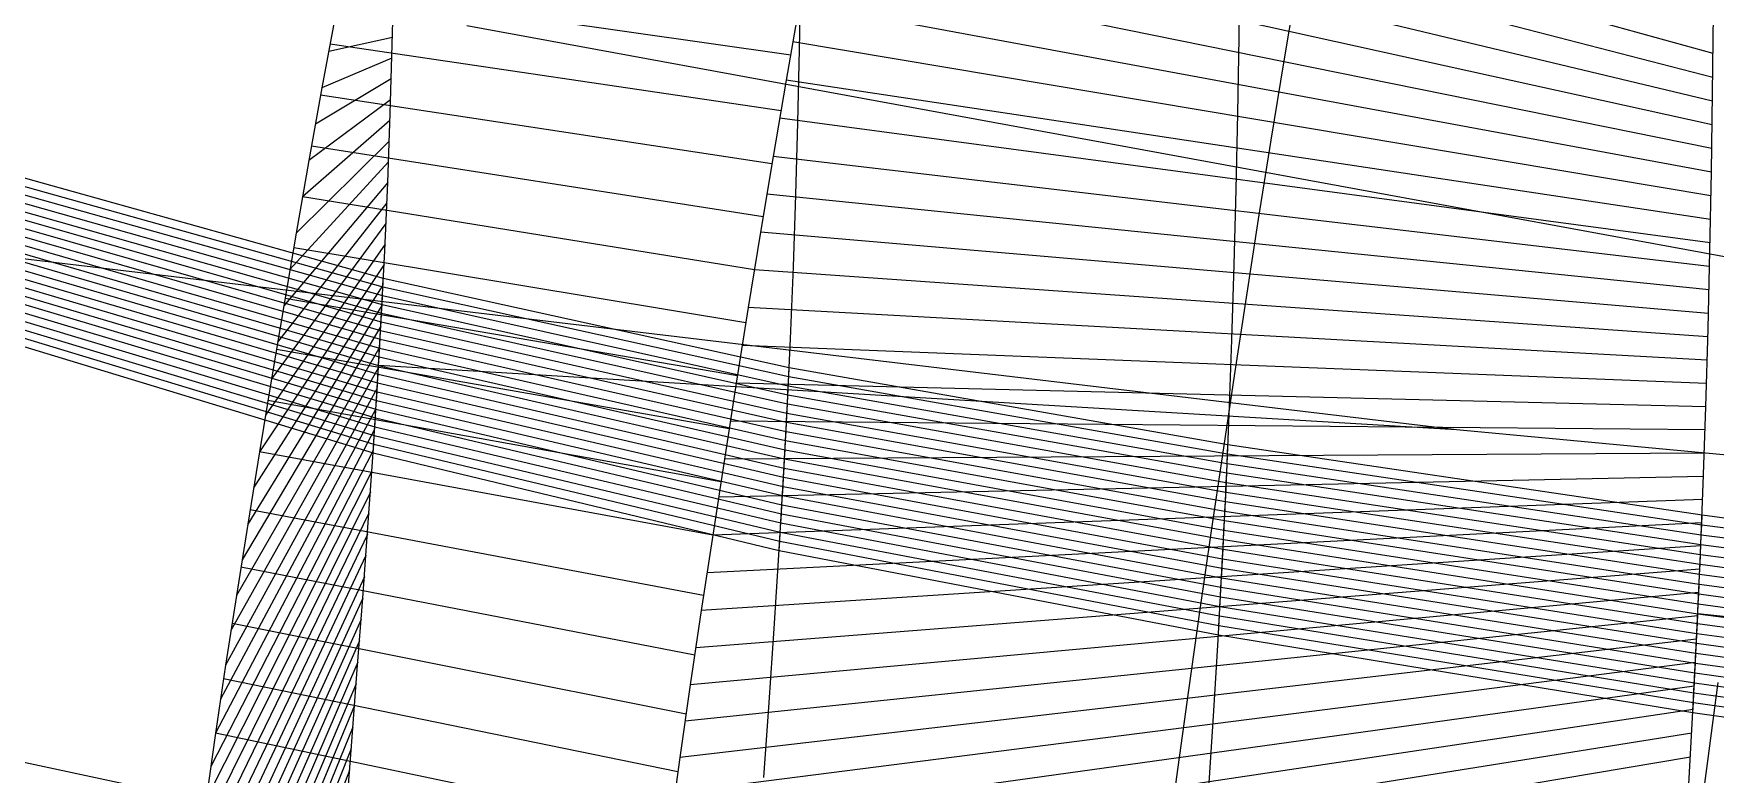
# Model space of a CAD drawing. Extents: x -427 to 427, y 0 to 209.
# Drawn here: x -360.8 to -303.1, y 92.5 to 117.9 of the extents above; entities that cross this region are included whole.
import ezdxf

# ---------------------------------------------------------------- set-up
doc = ezdxf.new("R2010")
doc.units = 0

msp = doc.modelspace()

# ---------------------------------------------------------------- linework, layer by layer
at = {"layer": 'default', "color": 1, "linetype": 'CONTINUOUS'}
for p, q in [((-303.195, 117.186, 109.341), (-333.343, 125.558, 105.065)), ((-303.204, 116.37, 109.39), (-333.582, 124.218, 104.881)), ((-303.214, 115.555, 109.437), (-333.819, 122.885, 104.699)), ((-303.226, 114.742, 109.481), (-334.056, 121.552, 104.518)), ((-303.238, 113.93, 109.525), (-334.289, 120.227, 104.34)), ((-303.25, 113.118, 109.569), (-334.523, 118.903, 104.161)), ((-303.266, 112.309, 109.609), (-334.752, 117.588, 103.988)), ((-303.281, 111.501, 109.649), (-334.981, 116.273, 103.814)), ((-303.296, 110.692, 109.688), (-335.205, 114.968, 103.646)), ((-303.314, 109.887, 109.725), (-335.428, 113.663, 103.478)), ((-303.333, 109.082, 109.76), (-335.646, 112.365, 103.317)), ((-303.352, 108.278, 109.795), (-335.863, 111.067, 103.156)), ((-303.372, 107.475, 109.828), (-336.075, 109.771, 103.001)), ((-303.394, 106.675, 109.857), (-336.286, 108.475, 102.847)), ((-303.417, 105.876, 109.887), (-336.493, 107.178, 102.699)), ((-303.439, 105.076, 109.916), (-336.699, 105.88, 102.551)), ((-303.466, 104.279, 109.94), (-336.902, 104.579, 102.408)), ((-303.493, 103.483, 109.963), (-337.104, 103.277, 102.264)), ((-303.52, 102.686, 109.987), (-337.304, 101.974, 102.125)), ((-303.551, 101.89, 110.006), (-337.503, 100.671, 101.985)), ((-303.582, 101.094, 110.024), (-337.699, 99.376, 101.849)), ((-303.614, 100.298, 110.041), (-337.895, 98.08, 101.714)), ((-303.647, 99.5, 110.056), (-338.085, 96.806, 101.583)), ((-303.684, 98.701, 110.067), (-338.275, 95.531, 101.453)), ((-303.721, 97.902, 110.078), (-338.455, 94.286, 101.332)), ((-303.758, 97.102, 110.089), (-338.635, 93.041, 101.211)), ((-303.799, 96.297, 110.095), (-338.802, 91.828, 101.103)), ((-303.84, 95.491, 110.101), (-338.97, 90.615, 100.994)), ((-303.881, 94.685, 110.106), (-339.123, 89.432, 100.901)), ((-303.925, 93.874, 110.109), (-339.276, 88.25, 100.808)), ((-303.971, 93.06, 110.11), (-339.413, 87.095, 100.731))]:
    msp.add_line(p, q, dxfattribs=at)
at = {"layer": 'default', "color": 3, "linetype": 'CONTINUOUS'}
for p, q in [((-319.451, 117.742, 122.056), (-319.418, 120.368, 121.902)), ((-348.494, 117.504, 148.895), (-348.434, 119.889, 148.775)), ((-334.528, 117.327, 135.273), (-334.482, 119.839, 135.136)), ((-303.21, 115.826, 109.422), (-303.18, 118.546, 109.261)), ((-227.818, 96.447, 361.488), (-345.938, 118.136, 255.765)), ((-319.495, 115.128, 122.198), (-319.451, 117.742, 122.056)), ((-348.567, 115.131, 149.002), (-348.494, 117.504, 148.895)), ((-334.586, 114.827, 135.398), (-334.528, 117.327, 135.273)), ((-303.25, 113.118, 109.569), (-303.21, 115.826, 109.422)), ((-348.653, 112.771, 149.096), (-348.567, 115.131, 149.002)), ((-334.655, 112.341, 135.509), (-334.586, 114.827, 135.398)), ((-319.549, 112.527, 122.325), (-319.495, 115.128, 122.198)), ((-303.301, 110.423, 109.702), (-303.25, 113.118, 109.569)), ((-348.754, 110.421, 149.175), (-348.653, 112.771, 149.096)), ((-319.616, 109.94, 122.438), (-319.549, 112.527, 122.325)), ((-334.739, 109.868, 135.604), (-334.655, 112.341, 135.509)), ((-348.873, 108.073, 149.238), (-348.754, 110.421, 149.175)), ((-303.364, 107.742, 109.818), (-303.301, 110.423, 109.702)), ((-334.837, 107.406, 135.683), (-334.739, 109.868, 135.604)), ((-319.695, 107.367, 122.534), (-319.616, 109.94, 122.438)), ((-349.009, 105.715, 149.285), (-348.873, 108.073, 149.238)), ((-334.952, 104.945, 135.744), (-334.837, 107.406, 135.683)), ((-319.79, 104.805, 122.612), (-319.695, 107.367, 122.534)), ((-303.439, 105.076, 109.916), (-303.364, 107.742, 109.818)), ((-349.161, 103.339, 149.318), (-349.009, 105.715, 149.285)), ((-303.529, 102.421, 109.995), (-303.439, 105.076, 109.916)), ((-335.085, 102.475, 135.788), (-334.952, 104.945, 135.744)), ((-319.9, 102.244, 122.67), (-319.79, 104.805, 122.612)), ((-227.818, 96.447, 361.488), (-311.991, 104.28, 225.645)), ((-349.328, 100.939, 149.34), (-349.161, 103.339, 149.318)), ((-335.233, 99.984, 135.816), (-335.085, 102.475, 135.788)), ((-320.028, 99.673, 122.709), (-319.9, 102.244, 122.67)), ((-303.635, 99.767, 110.052), (-303.529, 102.421, 109.995)), ((-349.507, 98.513, 149.352), (-349.328, 100.939, 149.34)), ((-335.396, 97.469, 135.831), (-335.233, 99.984, 135.816)), ((-320.171, 97.081, 122.731), (-320.028, 99.673, 122.709)), ((-303.758, 97.102, 110.089), (-303.635, 99.767, 110.052)), ((-349.694, 96.063, 149.359), (-349.507, 98.513, 149.352)), ((-335.571, 94.926, 135.836), (-335.396, 97.469, 135.831)), ((-320.328, 94.463, 122.739), (-320.171, 97.081, 122.731)), ((-303.895, 94.417, 110.108), (-303.758, 97.102, 110.089)), ((-349.884, 93.593, 149.364), (-349.694, 96.063, 149.359)), ((-335.754, 92.358, 135.835), (-335.571, 94.926, 135.836)), ((-320.497, 91.817, 122.735), (-320.328, 94.463, 122.739)), ((-304.046, 91.703, 110.111), (-303.895, 94.417, 110.108)), ((-350.074, 91.119, 149.369), (-349.884, 93.593, 149.364))]:
    msp.add_line(p, q, dxfattribs=at)
at = {"layer": 'default', "color": 5, "linetype": 'CONTINUOUS'}
for p, q in [((-317.459, 119.69, 90.534), (-317.912, 116.943, 90.144)), ((-334.523, 118.903, 104.161), (-334.981, 116.273, 103.814)), ((-350.445, 118.515, 118.535), (-350.907, 116.008, 118.238)), ((-348.488, 117.742, 148.883), (-350.676, 117.262, 118.387)), ((-348.509, 117.029, 148.916), (-350.907, 116.008, 118.238)), ((-317.912, 116.943, 90.144), (-318.357, 114.216, 89.765)), ((-350.907, 116.008, 118.238), (-351.355, 113.516, 117.953)), ((-348.53, 116.317, 148.949), (-351.131, 114.762, 118.095)), ((-334.981, 116.273, 103.814), (-335.428, 113.663, 103.478)), ((-348.552, 115.605, 148.981), (-351.355, 113.516, 117.953)), ((-348.575, 114.895, 149.012), (-351.573, 112.272, 117.816)), ((-318.357, 114.216, 89.765), (-318.792, 111.509, 89.398)), ((-348.601, 114.187, 149.04), (-351.791, 111.028, 117.68)), ((-335.428, 113.663, 103.478), (-335.863, 111.067, 103.156)), ((-348.627, 113.479, 149.068), (-352.004, 109.782, 117.549)), ((-351.355, 113.516, 117.953), (-351.791, 111.028, 117.68)), ((-348.653, 112.771, 149.096), (-352.217, 108.536, 117.419)), ((-348.683, 112.066, 149.12), (-352.426, 107.286, 117.292)), ((-348.714, 111.361, 149.143), (-352.635, 106.036, 117.166)), ((-318.792, 111.509, 89.398), (-319.214, 108.817, 89.045)), ((-351.791, 111.028, 117.68), (-352.217, 108.536, 117.419)), ((-335.863, 111.067, 103.156), (-336.286, 108.475, 102.847)), ((-311.991, 104.28, 225.645), (-361.736, 110.212, 163.019)), ((-348.744, 110.656, 149.167), (-352.841, 104.785, 117.043)), ((-348.778, 109.952, 149.187), (-353.046, 103.533, 116.92)), ((-348.814, 109.247, 149.206), (-353.249, 102.29, 116.801)), ((-348.849, 108.543, 149.225), (-353.451, 101.046, 116.681)), ((-352.217, 108.536, 117.419), (-352.635, 106.036, 117.166)), ((-336.286, 108.475, 102.847), (-336.699, 105.88, 102.551)), ((-319.214, 108.817, 89.045), (-319.624, 106.13, 88.708)), ((-348.887, 107.837, 149.242), (-353.646, 99.821, 116.567)), ((-348.927, 107.13, 149.257), (-353.842, 98.597, 116.452)), ((-348.968, 106.423, 149.271), (-354.028, 97.402, 116.346)), ((-311.991, 104.28, 225.645), (-348.964, 106.488, 149.269)), ((-349.009, 105.715, 149.285), (-354.214, 96.206, 116.24)), ((-352.635, 106.036, 117.166), (-353.046, 103.533, 116.92)), ((-336.699, 105.88, 102.551), (-337.104, 103.277, 102.264)), ((-319.624, 106.13, 88.708), (-320.025, 103.439, 88.384)), ((-349.055, 105.003, 149.295), (-354.387, 95.041, 116.145)), ((-349.101, 104.29, 149.305), (-354.56, 93.876, 116.05)), ((-349.146, 103.577, 149.315), (-354.718, 92.74, 115.969)), ((-353.046, 103.533, 116.92), (-353.451, 101.046, 116.681)), ((-337.104, 103.277, 102.264), (-337.503, 100.671, 101.985)), ((-320.025, 103.439, 88.384), (-320.418, 100.739, 88.07)), ((-349.195, 102.859, 149.322), (-354.875, 91.605, 115.888)), ((-349.245, 102.139, 149.329), (-355.017, 90.495, 115.822)), ((-349.697, 90.433, 255.488), (-404.302, 102.075, 217.838)), ((-349.295, 101.419, 149.335), (-355.158, 89.386, 115.756)), ((-353.451, 101.046, 116.681), (-353.842, 98.597, 116.452)), ((-349.346, 100.696, 149.341), (-355.282, 88.3, 115.706)), ((-337.503, 100.671, 101.985), (-337.895, 98.08, 101.714)), ((-320.418, 100.739, 88.07), (-320.805, 98.038, 87.764)), ((-349.4, 99.969, 149.345), (-355.406, 87.214, 115.656)), ((-349.453, 99.241, 149.349), (-355.513, 86.149, 115.624)), ((-349.507, 98.513, 149.352), (-355.619, 85.084, 115.591)), ((-353.842, 98.597, 116.452), (-354.214, 96.206, 116.24)), ((-337.895, 98.08, 101.714), (-338.275, 95.531, 101.453)), ((-349.563, 97.778, 149.354), (-355.707, 84.039, 115.576)), ((-320.805, 98.038, 87.764), (-321.185, 95.351, 87.466)), ((-254.12, 92.573, 164.308), (-303.717, 97.976, 110.077)), ((-349.619, 97.043, 149.356), (-355.795, 82.993, 115.561)), ((-349.675, 96.308, 149.358), (-355.865, 81.965, 115.564)), ((-354.214, 96.206, 116.24), (-354.56, 93.876, 116.05)), ((-349.732, 95.569, 149.36), (-355.934, 80.938, 115.567)), ((-338.275, 95.531, 101.453), (-338.635, 93.041, 101.211)), ((-321.185, 95.351, 87.466), (-321.553, 92.708, 87.18)), ((-303.034, 95.612, 74.098), (-303.4, 92.837, 73.775)), ((-349.789, 94.828, 149.361), (-355.985, 79.927, 115.589)), ((-349.846, 94.087, 149.363), (-356.035, 78.916, 115.611)), ((-354.56, 93.876, 116.05), (-354.875, 91.605, 115.888)), ((-349.903, 93.346, 149.364), (-356.067, 77.922, 115.651)), ((-338.635, 93.041, 101.211), (-338.97, 90.615, 100.994)), ((-349.96, 92.603, 149.366), (-356.098, 76.927, 115.692)), ((-321.553, 92.708, 87.18), (-321.903, 90.126, 86.915)), ((-303.4, 92.837, 73.775), (-303.755, 90.107, 73.466))]:
    msp.add_line(p, q, dxfattribs=at)
at = {"layer": 'default', "color": 30, "linetype": 'CONTINUOUS'}
for p, q in [((-334.831, 117.134, 103.928), (-350.291, 119.341, 118.636)), ((-335.16, 115.229, 103.68), (-350.63, 117.512, 118.416)), ((-335.472, 113.403, 103.446), (-350.951, 115.759, 118.209)), ((-335.776, 111.586, 103.22), (-351.265, 114.014, 118.01)), ((-336.075, 109.771, 103.001), (-351.573, 112.272, 117.816)), ((-336.369, 107.956, 102.788), (-351.876, 110.529, 117.628)), ((-336.658, 106.14, 102.581), (-352.174, 108.785, 117.445)), ((-336.942, 104.318, 102.379), (-352.468, 107.036, 117.267)), ((-337.224, 102.495, 102.181), (-352.758, 105.285, 117.092)), ((-337.503, 100.671, 101.985), (-353.046, 103.533, 116.92)), ((-337.817, 98.598, 101.768), (-353.37, 101.543, 116.729)), ((-338.123, 96.551, 101.557), (-353.686, 99.577, 116.544)), ((-338.419, 94.535, 101.356), (-353.991, 97.641, 116.367)), ((-338.702, 92.556, 101.168), (-354.283, 95.74, 116.202)), ((-338.97, 90.615, 100.994), (-354.56, 93.876, 116.05))]:
    msp.add_line(p, q, dxfattribs=at)
at = {"layer": 'default', "color": 2, "linetype": 'CONTINUOUS'}
for p, q in [((-361.601, 112.48, 162.964), (-348.832, 108.886, 149.216)), ((-361.585, 112.764, 162.956), (-348.817, 109.186, 149.208)), ((-361.57, 113.047, 162.947), (-348.802, 109.486, 149.2)), ((-361.632, 111.913, 162.98), (-348.862, 108.286, 149.232)), ((-361.616, 112.197, 162.972), (-348.847, 108.586, 149.224)), ((-361.665, 111.346, 162.994), (-348.895, 107.687, 149.245)), ((-361.648, 111.629, 162.987), (-348.878, 107.987, 149.239)), ((-361.701, 110.779, 163.006), (-348.93, 107.088, 149.257)), ((-361.683, 111.062, 163), (-348.913, 107.387, 149.251)), ((-361.736, 110.212, 163.019), (-348.964, 106.488, 149.269)), ((-361.718, 110.496, 163.012), (-348.947, 106.788, 149.263)), ((-361.771, 109.645, 163.031), (-348.999, 105.889, 149.281)), ((-361.753, 109.929, 163.025), (-348.982, 106.189, 149.275)), ((-361.809, 109.078, 163.042), (-349.036, 105.29, 149.291)), ((-361.789, 109.362, 163.037), (-349.017, 105.589, 149.287)), ((-348.832, 108.886, 149.216), (-348.817, 109.186, 149.208)), ((-348.817, 109.186, 149.208), (-348.802, 109.486, 149.2)), ((-348.817, 109.186, 149.208), (-334.898, 106.111, 135.715)), ((-348.817, 109.186, 149.208), (-348.802, 109.186, 149.2)), ((-348.802, 109.486, 149.2), (-334.883, 106.426, 135.707)), ((-361.848, 108.511, 163.051), (-349.075, 104.691, 149.299)), ((-361.828, 108.795, 163.046), (-349.056, 104.99, 149.295)), ((-348.862, 108.286, 149.232), (-348.847, 108.586, 149.224)), ((-348.847, 108.586, 149.224), (-348.832, 108.886, 149.216)), ((-348.847, 108.586, 149.224), (-334.927, 105.483, 135.731)), ((-348.847, 108.586, 149.224), (-348.832, 108.586, 149.216)), ((-348.832, 108.886, 149.216), (-334.912, 105.797, 135.723)), ((-348.832, 108.886, 149.216), (-348.817, 108.886, 149.208)), ((-361.887, 107.945, 163.06), (-349.113, 104.091, 149.308)), ((-361.867, 108.228, 163.056), (-349.094, 104.391, 149.303)), ((-348.895, 107.687, 149.245), (-348.878, 107.987, 149.239)), ((-348.878, 107.987, 149.239), (-348.862, 108.286, 149.232)), ((-348.878, 107.987, 149.239), (-334.957, 104.855, 135.746)), ((-348.878, 107.987, 149.239), (-348.862, 107.987, 149.232)), ((-348.862, 108.286, 149.232), (-334.942, 105.169, 135.738)), ((-348.862, 108.286, 149.232), (-348.847, 108.286, 149.224)), ((-361.926, 107.378, 163.07), (-349.152, 103.492, 149.316)), ((-361.906, 107.661, 163.065), (-349.132, 103.792, 149.312)), ((-348.93, 107.088, 149.257), (-348.913, 107.387, 149.251)), ((-348.913, 107.387, 149.251), (-348.895, 107.687, 149.245)), ((-348.913, 107.387, 149.251), (-334.991, 104.227, 135.757)), ((-348.913, 107.387, 149.251), (-348.895, 107.387, 149.245)), ((-348.895, 107.687, 149.245), (-334.974, 104.541, 135.751)), ((-348.895, 107.687, 149.245), (-348.878, 107.687, 149.239)), ((-348.964, 106.488, 149.269), (-348.947, 106.788, 149.263)), ((-348.947, 106.788, 149.263), (-348.93, 107.088, 149.257)), ((-348.947, 106.788, 149.263), (-335.024, 103.599, 135.768)), ((-348.947, 106.788, 149.263), (-348.93, 106.788, 149.257)), ((-348.93, 107.088, 149.257), (-335.008, 103.913, 135.762)), ((-348.93, 107.088, 149.257), (-348.913, 107.088, 149.251)), ((-348.999, 105.889, 149.281), (-348.982, 106.189, 149.275)), ((-348.982, 106.189, 149.275), (-348.964, 106.488, 149.269)), ((-348.982, 106.189, 149.275), (-335.058, 102.971, 135.779)), ((-348.982, 106.189, 149.275), (-348.964, 106.189, 149.269)), ((-348.964, 106.488, 149.269), (-335.041, 103.285, 135.773)), ((-348.964, 106.488, 149.269), (-348.947, 106.488, 149.263)), ((-334.898, 106.111, 135.715), (-334.883, 106.426, 135.707)), ((-334.883, 106.426, 135.707), (-319.834, 103.784, 122.635)), ((-349.036, 105.29, 149.291), (-349.017, 105.589, 149.287)), ((-349.017, 105.589, 149.287), (-348.999, 105.889, 149.281)), ((-349.017, 105.589, 149.287), (-335.093, 102.342, 135.789)), ((-349.017, 105.589, 149.287), (-348.999, 105.589, 149.281)), ((-348.999, 105.889, 149.281), (-335.075, 102.656, 135.785)), ((-348.999, 105.889, 149.281), (-348.982, 105.889, 149.275)), ((-334.927, 105.483, 135.731), (-334.912, 105.797, 135.723)), ((-334.912, 105.797, 135.723), (-334.898, 106.111, 135.715)), ((-334.912, 105.797, 135.723), (-319.862, 103.131, 122.65)), ((-334.912, 105.797, 135.723), (-334.898, 105.797, 135.715)), ((-334.898, 106.111, 135.715), (-319.848, 103.458, 122.642)), ((-334.898, 106.111, 135.715), (-334.883, 106.111, 135.707)), ((-349.075, 104.691, 149.299), (-349.056, 104.99, 149.295)), ((-349.056, 104.99, 149.295), (-349.036, 105.29, 149.291)), ((-349.056, 104.99, 149.295), (-335.13, 101.715, 135.796)), ((-349.056, 104.99, 149.295), (-349.036, 104.99, 149.291)), ((-349.036, 105.29, 149.291), (-335.111, 102.028, 135.793)), ((-349.036, 105.29, 149.291), (-349.017, 105.29, 149.287)), ((-334.957, 104.855, 135.746), (-334.942, 105.169, 135.738)), ((-334.942, 105.169, 135.738), (-334.927, 105.483, 135.731)), ((-334.942, 105.169, 135.738), (-319.89, 102.477, 122.664)), ((-334.942, 105.169, 135.738), (-334.927, 105.169, 135.731)), ((-334.927, 105.483, 135.731), (-319.876, 102.804, 122.657)), ((-334.927, 105.483, 135.731), (-334.912, 105.483, 135.723)), ((-349.094, 104.391, 149.303), (-349.075, 104.691, 149.299)), ((-349.075, 104.691, 149.299), (-335.149, 101.401, 135.8)), ((-349.075, 104.691, 149.299), (-349.056, 104.691, 149.295)), ((-334.991, 104.227, 135.757), (-334.974, 104.541, 135.751)), ((-334.974, 104.541, 135.751), (-334.957, 104.855, 135.746)), ((-334.974, 104.541, 135.751), (-319.921, 101.823, 122.676)), ((-334.974, 104.541, 135.751), (-334.957, 104.541, 135.746)), ((-334.957, 104.855, 135.746), (-319.905, 102.15, 122.671)), ((-334.957, 104.855, 135.746), (-334.942, 104.855, 135.738)), ((-349.132, 103.792, 149.312), (-349.113, 104.091, 149.308)), ((-349.113, 104.091, 149.308), (-349.094, 104.391, 149.303)), ((-349.113, 104.091, 149.308), (-335.186, 100.773, 135.807)), ((-349.113, 104.091, 149.308), (-349.094, 104.091, 149.303)), ((-349.094, 104.391, 149.303), (-335.168, 101.087, 135.804)), ((-349.094, 104.391, 149.303), (-349.075, 104.391, 149.299)), ((-335.024, 103.599, 135.768), (-335.008, 103.913, 135.762)), ((-335.008, 103.913, 135.762), (-334.991, 104.227, 135.757)), ((-335.008, 103.913, 135.762), (-319.954, 101.169, 122.686)), ((-335.008, 103.913, 135.762), (-334.991, 103.913, 135.757)), ((-334.991, 104.227, 135.757), (-319.937, 101.496, 122.681)), ((-334.991, 104.227, 135.757), (-334.974, 104.227, 135.751)), ((-349.152, 103.492, 149.316), (-349.132, 103.792, 149.312)), ((-349.152, 103.492, 149.316), (-335.224, 100.145, 135.814)), ((-349.152, 103.492, 149.316), (-349.132, 103.492, 149.312)), ((-349.132, 103.792, 149.312), (-335.205, 100.459, 135.811)), ((-349.132, 103.792, 149.312), (-349.113, 103.792, 149.308)), ((-335.058, 102.971, 135.779), (-335.041, 103.285, 135.773)), ((-335.041, 103.285, 135.773), (-335.024, 103.599, 135.768)), ((-335.041, 103.285, 135.773), (-319.986, 100.516, 122.696)), ((-335.041, 103.285, 135.773), (-335.024, 103.285, 135.768)), ((-335.024, 103.599, 135.768), (-319.97, 100.842, 122.691)), ((-335.024, 103.599, 135.768), (-335.008, 103.599, 135.762)), ((-319.862, 103.131, 122.65), (-319.848, 103.458, 122.642)), ((-319.848, 103.458, 122.642), (-319.834, 103.784, 122.635)), ((-319.848, 103.458, 122.642), (-303.585, 101.025, 110.025)), ((-319.848, 103.458, 122.642), (-319.834, 103.458, 122.635)), ((-319.834, 103.784, 122.635), (-303.572, 101.363, 110.018)), ((-335.075, 102.656, 135.785), (-335.058, 102.971, 135.779)), ((-335.058, 102.971, 135.779), (-320.002, 100.189, 122.701)), ((-335.058, 102.971, 135.779), (-335.041, 102.971, 135.773)), ((-319.89, 102.477, 122.664), (-319.876, 102.804, 122.657)), ((-319.876, 102.804, 122.657), (-319.862, 103.131, 122.65)), ((-319.876, 102.804, 122.657), (-303.612, 100.347, 110.04)), ((-319.876, 102.804, 122.657), (-319.862, 102.804, 122.65)), ((-319.862, 103.131, 122.65), (-303.599, 100.686, 110.032)), ((-319.862, 103.131, 122.65), (-319.848, 103.131, 122.642)), ((-335.111, 102.028, 135.793), (-335.093, 102.342, 135.789)), ((-335.093, 102.342, 135.789), (-335.075, 102.656, 135.785)), ((-335.093, 102.342, 135.789), (-320.036, 99.535, 122.71)), ((-335.093, 102.342, 135.789), (-335.075, 102.342, 135.785)), ((-335.075, 102.656, 135.785), (-320.019, 99.862, 122.706)), ((-335.075, 102.656, 135.785), (-335.058, 102.656, 135.779)), ((-319.921, 101.823, 122.676), (-319.905, 102.15, 122.671)), ((-319.905, 102.15, 122.671), (-319.89, 102.477, 122.664)), ((-319.905, 102.15, 122.671), (-303.64, 99.67, 110.054)), ((-319.905, 102.15, 122.671), (-319.89, 102.15, 122.664)), ((-319.89, 102.477, 122.664), (-303.626, 100.008, 110.047)), ((-319.89, 102.477, 122.664), (-319.876, 102.477, 122.657)), ((-335.149, 101.401, 135.8), (-335.13, 101.715, 135.796)), ((-335.13, 101.715, 135.796), (-335.111, 102.028, 135.793)), ((-335.13, 101.715, 135.796), (-320.072, 98.882, 122.716)), ((-335.13, 101.715, 135.796), (-335.111, 101.715, 135.793)), ((-335.111, 102.028, 135.793), (-320.054, 99.208, 122.713)), ((-335.111, 102.028, 135.793), (-335.093, 102.028, 135.789)), ((-319.937, 101.496, 122.681), (-319.921, 101.823, 122.676)), ((-319.921, 101.823, 122.676), (-303.655, 99.331, 110.058)), ((-319.921, 101.823, 122.676), (-319.905, 101.823, 122.671)), ((-335.186, 100.773, 135.807), (-335.168, 101.087, 135.804)), ((-335.168, 101.087, 135.804), (-335.149, 101.401, 135.8)), ((-335.168, 101.087, 135.804), (-320.108, 98.228, 122.721)), ((-335.168, 101.087, 135.804), (-335.149, 101.087, 135.8)), ((-335.149, 101.401, 135.8), (-320.09, 98.555, 122.718)), ((-335.149, 101.401, 135.8), (-335.13, 101.401, 135.796)), ((-319.97, 100.842, 122.691), (-319.954, 101.169, 122.686)), ((-319.954, 101.169, 122.686), (-319.937, 101.496, 122.681)), ((-319.954, 101.169, 122.686), (-303.686, 98.653, 110.068)), ((-319.954, 101.169, 122.686), (-319.937, 101.169, 122.681)), ((-319.937, 101.496, 122.681), (-303.671, 98.992, 110.063)), ((-319.937, 101.496, 122.681), (-319.921, 101.496, 122.676)), ((-303.599, 100.686, 110.032), (-303.585, 101.025, 110.025)), ((-303.585, 101.025, 110.025), (-303.572, 101.363, 110.018)), ((-303.585, 101.025, 110.025), (-286.357, 98.792, 97.876)), ((-303.585, 101.025, 110.025), (-303.572, 101.025, 110.018)), ((-303.572, 101.363, 110.018), (-286.344, 99.142, 97.869)), ((-335.224, 100.145, 135.814), (-335.205, 100.459, 135.811)), ((-335.205, 100.459, 135.811), (-335.186, 100.773, 135.807)), ((-335.205, 100.459, 135.811), (-320.144, 97.574, 122.727)), ((-335.205, 100.459, 135.811), (-335.186, 100.459, 135.807)), ((-335.186, 100.773, 135.807), (-320.126, 97.901, 122.724)), ((-335.186, 100.773, 135.807), (-335.168, 100.773, 135.804)), ((-320.002, 100.189, 122.701), (-319.986, 100.516, 122.696)), ((-319.986, 100.516, 122.696), (-319.97, 100.842, 122.691)), ((-319.986, 100.516, 122.696), (-303.717, 97.976, 110.077)), ((-319.986, 100.516, 122.696), (-319.97, 100.516, 122.691)), ((-319.97, 100.842, 122.691), (-303.702, 98.315, 110.073)), ((-319.97, 100.842, 122.691), (-319.954, 100.842, 122.686)), ((-303.612, 100.347, 110.04), (-303.599, 100.686, 110.032)), ((-303.599, 100.686, 110.032), (-286.37, 98.442, 97.883)), ((-303.599, 100.686, 110.032), (-303.585, 100.686, 110.025)), ((-335.224, 100.145, 135.814), (-320.162, 97.248, 122.729)), ((-335.224, 100.145, 135.814), (-335.205, 100.145, 135.811)), ((-320.036, 99.535, 122.71), (-320.019, 99.862, 122.706)), ((-320.019, 99.862, 122.706), (-320.002, 100.189, 122.701)), ((-320.019, 99.862, 122.706), (-303.749, 97.299, 110.087)), ((-320.019, 99.862, 122.706), (-320.002, 99.862, 122.701)), ((-320.002, 100.189, 122.701), (-303.733, 97.637, 110.082)), ((-320.002, 100.189, 122.701), (-319.986, 100.189, 122.696)), ((-303.64, 99.67, 110.054), (-303.626, 100.008, 110.047)), ((-303.626, 100.008, 110.047), (-303.612, 100.347, 110.04)), ((-303.626, 100.008, 110.047), (-286.396, 97.743, 97.898)), ((-303.626, 100.008, 110.047), (-303.612, 100.008, 110.04)), ((-303.612, 100.347, 110.04), (-286.383, 98.092, 97.891)), ((-303.612, 100.347, 110.04), (-303.599, 100.347, 110.032)), ((-320.054, 99.208, 122.713), (-320.036, 99.535, 122.71)), ((-320.036, 99.535, 122.71), (-303.765, 96.96, 110.09)), ((-320.036, 99.535, 122.71), (-320.019, 99.535, 122.706)), ((-303.671, 98.992, 110.063), (-303.655, 99.331, 110.058)), ((-303.655, 99.331, 110.058), (-303.64, 99.67, 110.054)), ((-303.655, 99.331, 110.058), (-286.424, 97.043, 97.909)), ((-303.655, 99.331, 110.058), (-303.64, 99.331, 110.054)), ((-303.64, 99.67, 110.054), (-286.409, 97.393, 97.905)), ((-303.64, 99.67, 110.054), (-303.626, 99.67, 110.047)), ((-320.09, 98.555, 122.718), (-320.072, 98.882, 122.716)), ((-320.072, 98.882, 122.716), (-320.054, 99.208, 122.713)), ((-320.072, 98.882, 122.716), (-303.8, 96.283, 110.095)), ((-320.072, 98.882, 122.716), (-320.054, 98.882, 122.713)), ((-320.054, 99.208, 122.713), (-303.782, 96.621, 110.093)), ((-320.054, 99.208, 122.713), (-320.036, 99.208, 122.71)), ((-303.702, 98.315, 110.073), (-303.686, 98.653, 110.068)), ((-303.686, 98.653, 110.068), (-303.671, 98.992, 110.063)), ((-303.686, 98.653, 110.068), (-286.453, 96.344, 97.918)), ((-303.686, 98.653, 110.068), (-303.671, 98.653, 110.063)), ((-303.671, 98.992, 110.063), (-286.439, 96.693, 97.914)), ((-303.671, 98.992, 110.063), (-303.655, 98.992, 110.058)), ((-320.126, 97.901, 122.724), (-320.108, 98.228, 122.721)), ((-320.108, 98.228, 122.721), (-320.09, 98.555, 122.718)), ((-320.108, 98.228, 122.721), (-303.834, 95.605, 110.1)), ((-320.108, 98.228, 122.721), (-320.09, 98.228, 122.718)), ((-320.09, 98.555, 122.718), (-303.817, 95.944, 110.097)), ((-320.09, 98.555, 122.718), (-320.072, 98.555, 122.716)), ((-303.717, 97.976, 110.077), (-303.702, 98.315, 110.073)), ((-303.702, 98.315, 110.073), (-286.468, 95.994, 97.923)), ((-303.702, 98.315, 110.073), (-303.686, 98.315, 110.068)), ((-320.162, 97.248, 122.729), (-320.144, 97.574, 122.727)), ((-320.144, 97.574, 122.727), (-320.126, 97.901, 122.724)), ((-320.144, 97.574, 122.727), (-303.869, 94.928, 110.104)), ((-320.144, 97.574, 122.727), (-320.126, 97.574, 122.724)), ((-320.126, 97.901, 122.724), (-303.852, 95.267, 110.102)), ((-320.126, 97.901, 122.724), (-320.108, 97.901, 122.721)), ((-303.749, 97.299, 110.087), (-303.733, 97.637, 110.082)), ((-303.733, 97.637, 110.082), (-303.717, 97.976, 110.077)), ((-303.733, 97.637, 110.082), (-286.498, 95.295, 97.932)), ((-303.733, 97.637, 110.082), (-303.717, 97.637, 110.077)), ((-303.717, 97.976, 110.077), (-286.483, 95.644, 97.927)), ((-303.717, 97.976, 110.077), (-303.702, 97.976, 110.073)), ((-320.162, 97.248, 122.729), (-303.886, 94.589, 110.107)), ((-320.162, 97.248, 122.729), (-320.144, 97.248, 122.727)), ((-303.782, 96.621, 110.093), (-303.765, 96.96, 110.09)), ((-303.765, 96.96, 110.09), (-303.749, 97.299, 110.087)), ((-303.765, 96.96, 110.09), (-286.528, 94.595, 97.94)), ((-303.765, 96.96, 110.09), (-303.749, 96.96, 110.087)), ((-303.749, 97.299, 110.087), (-286.513, 94.945, 97.936)), ((-303.749, 97.299, 110.087), (-303.733, 97.299, 110.082)), ((-303.8, 96.283, 110.095), (-303.782, 96.621, 110.093)), ((-303.782, 96.621, 110.093), (-286.545, 94.245, 97.941)), ((-303.782, 96.621, 110.093), (-303.765, 96.621, 110.09)), ((-303.834, 95.605, 110.1), (-303.817, 95.944, 110.097)), ((-303.817, 95.944, 110.097), (-303.8, 96.283, 110.095)), ((-303.817, 95.944, 110.097), (-286.578, 93.546, 97.945)), ((-303.817, 95.944, 110.097), (-303.8, 95.944, 110.095)), ((-303.8, 96.283, 110.095), (-286.561, 93.896, 97.943)), ((-303.8, 96.283, 110.095), (-303.782, 96.283, 110.093)), ((-303.869, 94.928, 110.104), (-303.852, 95.267, 110.102)), ((-303.852, 95.267, 110.102), (-303.834, 95.605, 110.1)), ((-303.852, 95.267, 110.102), (-286.611, 92.847, 97.949)), ((-303.852, 95.267, 110.102), (-303.834, 95.267, 110.1)), ((-303.834, 95.605, 110.1), (-286.594, 93.196, 97.947)), ((-303.834, 95.605, 110.1), (-303.817, 95.605, 110.097)), ((-303.886, 94.589, 110.107), (-303.869, 94.928, 110.104)), ((-303.869, 94.928, 110.104), (-286.627, 92.497, 97.951)), ((-303.869, 94.928, 110.104), (-303.852, 94.928, 110.102)), ((-303.886, 94.589, 110.107), (-286.644, 92.148, 97.953)), ((-303.886, 94.589, 110.107), (-303.869, 94.589, 110.104))]:
    msp.add_line(p, q, dxfattribs=at)

doc.saveas('drawing.dxf')
